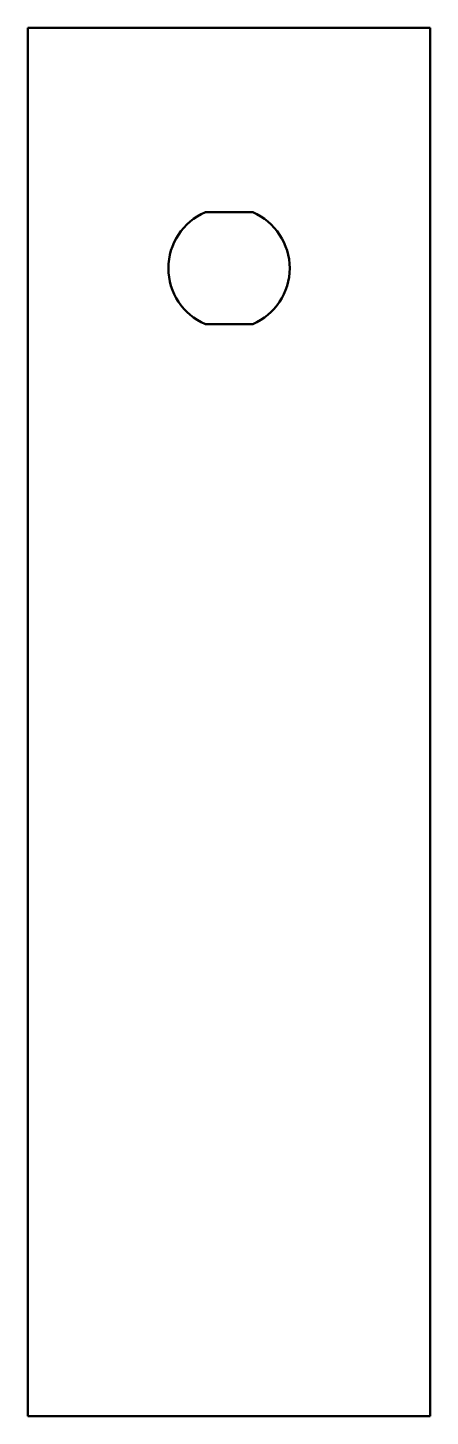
# Model space of a CAD drawing. Header units: millimetres. Extents: x 66 to 133, y 34 to 265.
import ezdxf

# ---------------------------------------------------------------- set-up
doc = ezdxf.new("R2010")
doc.units = ezdxf.units.MM
doc.layers.add('Sichtbar (ISO)', color=7, linetype='Continuous', lineweight=50)

msp = doc.modelspace()

# ---------------------------------------------------------------- linework, layer by layer
at = {"layer": 'Sichtbar (ISO)'}
for p, q in [((133.26, 265.37), (66.26, 265.37)), ((66.26, 265.37), (66.26, 34.37)), ((133.26, 34.37), (133.26, 265.37)), ((95.82, 234.67), (103.7, 234.67)), ((103.7, 216.07), (95.82, 216.07)), ((66.26, 34.37), (133.26, 34.37))]:
    msp.add_line(p, q, dxfattribs=at)
for start, end in [(112.9578, 247.0422), (292.9578, 67.0422)]:
    msp.add_arc((99.76, 225.37), 10.1, start, end, dxfattribs=at)

doc.saveas('drawing.dxf')
